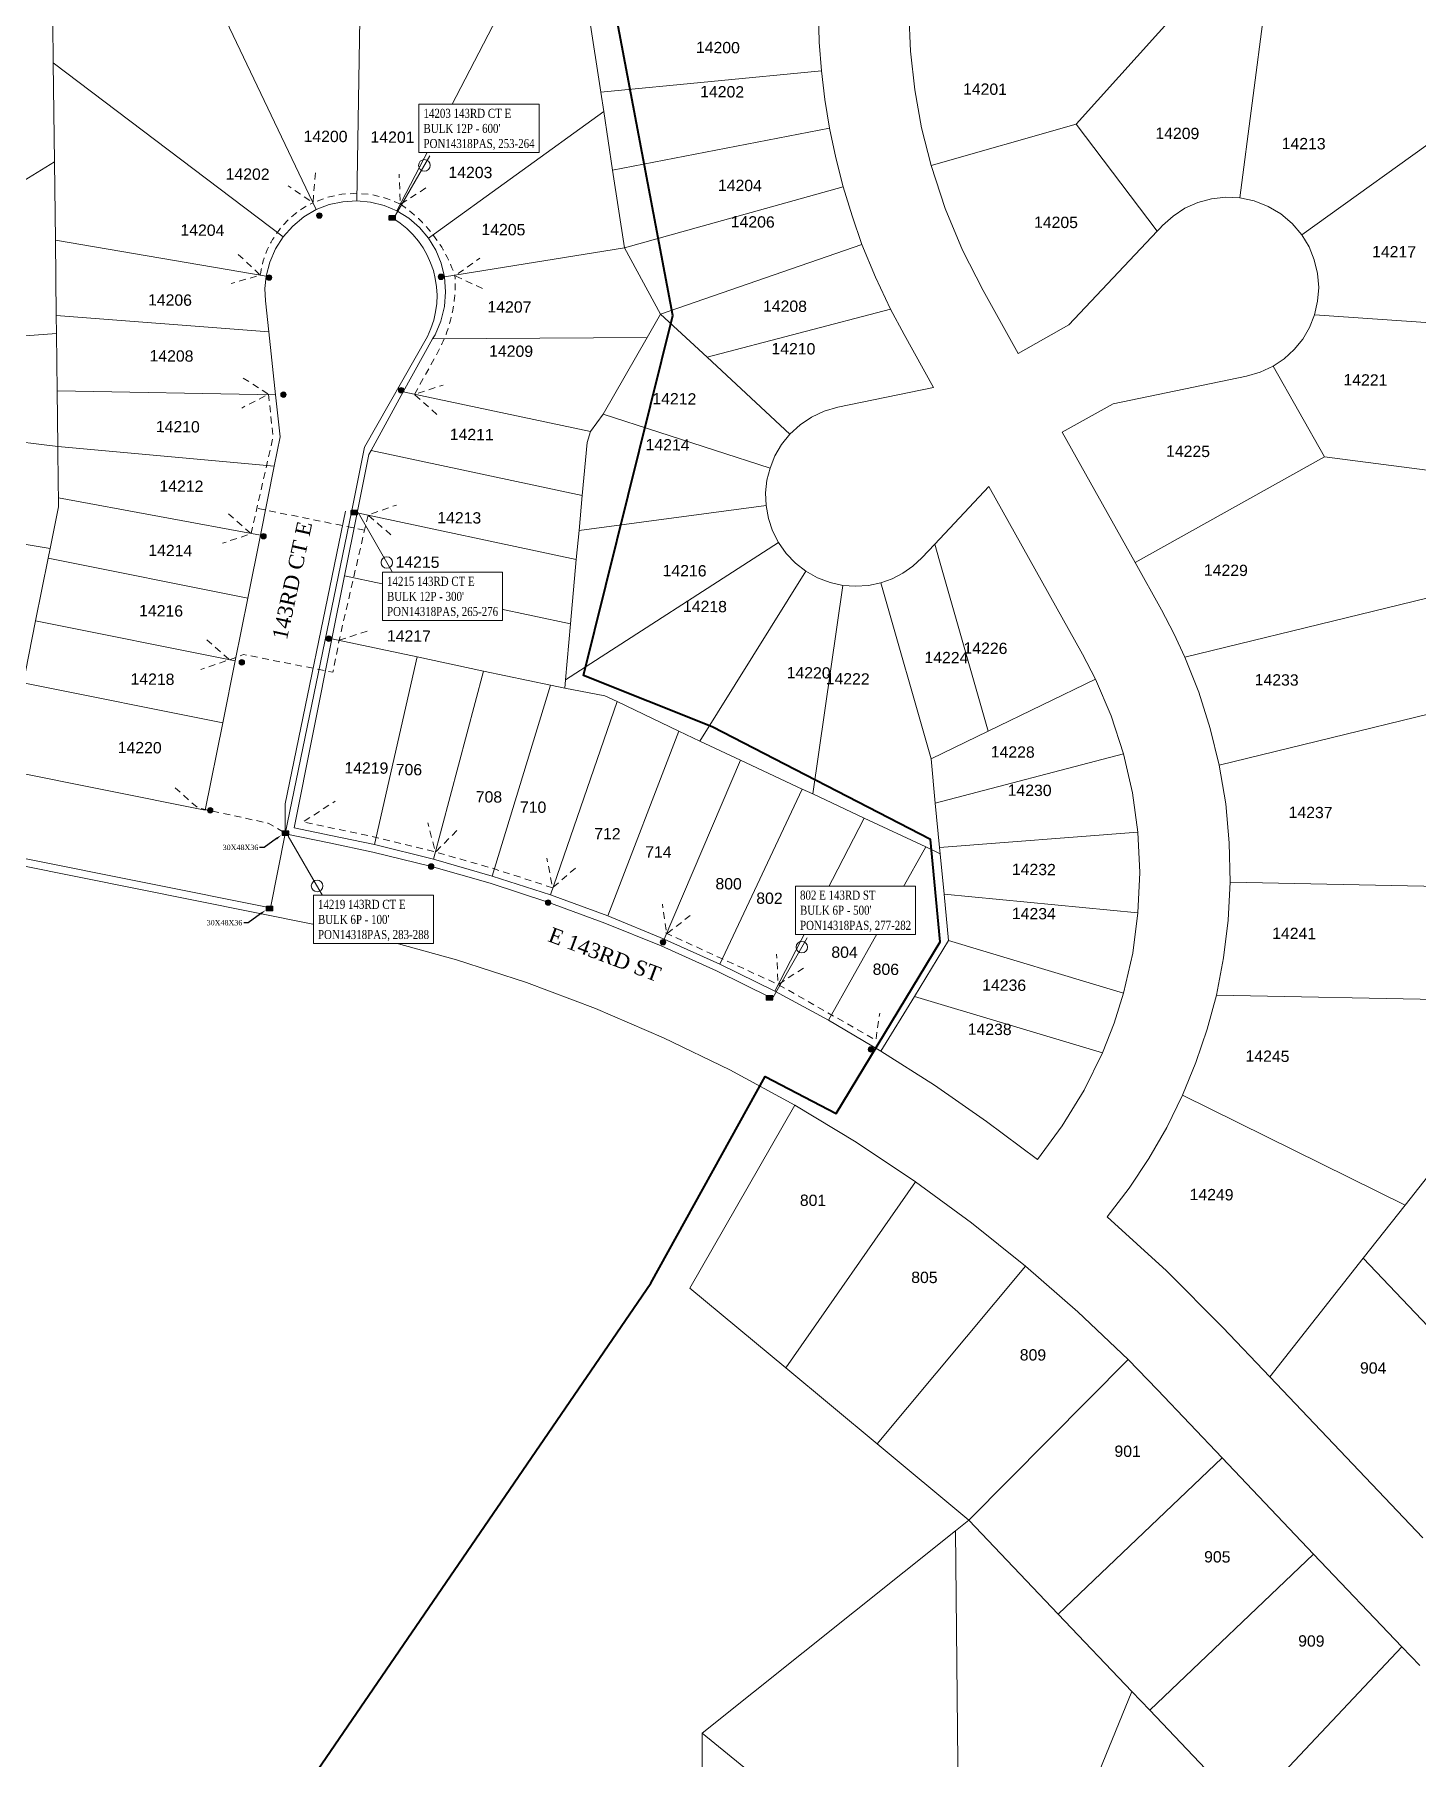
# Model space of a CAD drawing. Header units: feet. Extents: x 2808417 to 2820762, y 948624 to 970780.
# Drawn here: x 2815638 to 2816556, y 964439 to 965582 of the extents above; entities that cross this region are included whole.
import ezdxf
from ezdxf import colors
from ezdxf.entities.mleader import LeaderData, LeaderLine
from ezdxf.enums import TextEntityAlignment as Align
from ezdxf.lldxf.tags import DXFTag
from ezdxf.math import Vec2, Vec3

# ---------------------------------------------------------------- set-up
doc = ezdxf.new("R2010")
doc.units = ezdxf.units.FT
doc.header["$LTSCALE"] = 0.015
doc.header["$MEASUREMENT"] = 0
doc.linetypes.add('DASHED', pattern=[5, 3, -2])
for name, color, linetype in [('288B', 112, '288B'), ('Dakota County Addresses', 7, 'Continuous'), ('Dakota County Parcels', 7, 'Continuous'), ('DETAIL', 7, 'Continuous'), ('DROP BURIED', 7, 'DASHED'), ('STREET NAME', 7, 'Continuous'), ('TAIL', 1, 'MST'), ('TELEPHONE STRUCT-PROP', 6, 'Continuous'), ('TERMINALS', 7, 'Continuous')]:
    doc.layers.add(name, color=color, linetype=linetype)
doc.layers.add('RUNNING LINE (UNDERGROUND)', color=10, linetype='Continuous', lineweight=40)
doc.layers.add('WORK BOUNDARY', color=110, linetype='Continuous', lineweight=40)
doc.styles.add('Dimensions 100', font='arial.ttf')
doc.styles.add('Line', font='txt.shx', dxfattribs={"height": 3})
doc.styles.add('SIMPLEX', font='times.ttf', dxfattribs={"width": 0.8})
doc.styles.get("Standard").update_dxf_attribs({"font": 'times.ttf'})
doc.styles.add('Utilities', font='arial.ttf', dxfattribs={"height": 2.5})
tags = doc.linetypes.add('288B', pattern='A,80,-5,["288B",Line,S=1.5,R=0,X=0,Y=-1.5],-24', length=109).pattern_tags.tags
tags[6] = DXFTag(74, 10)
tags = doc.linetypes.add('MST', pattern='A,5,-5,5,-5,["TAIL",Line,S=1.5,R=0,X=0,Y=-1.5],-20', length=40).pattern_tags.tags
tags[10] = DXFTag(74, 10)

# ---------------------------------------------------------------- blocks, each defined once
blk = doc.blocks.new('ACMAP_ANN_TEMPLATE_Dakota County Addresses')
at = {"layer": 'Dakota County Addresses', "style": 'Dimensions 100'}
blk.add_attdef('DakotaCountyAddress', text='', height=50, dxfattribs=at).set_placement((0, 0), align=Align.CENTER)
blk = doc.blocks.new('NEW HH')
at = {"ltscale": 40, "true_color": 0xffffff}
h = blk.add_hatch(color=7, dxfattribs=at)
h.dxf.hatch_style = 1
h.paths.add_polyline_path([(-0.061, -0.031, 0.414214), (-0.046, -0.046), (0.046, -0.046, 0.414214), (0.061, -0.031), (0.061, 0.031, 0.414214), (0.046, 0.046), (-0.046, 0.046, 0.414214), (-0.061, 0.031)])
at = {"layer": 'RUNNING LINE (UNDERGROUND)', "color": 6, "lineweight": 0, "const_width": 0.005, "flags": 128}
blk.add_lwpolyline([(-0.061, 0.031), (-0.061, -0.031, 0.414214), (-0.046, -0.046), (0.046, -0.046, 0.414214), (0.061, -0.031), (0.061, 0.031, 0.414214), (0.046, 0.046), (-0.046, 0.046, 0.414214)], format="xyb", close=True, dxfattribs=at)
at = {"layer": 'TELEPHONE STRUCT-PROP', "color": 18, "true_color": 0x000000, "style": 'Utilities'}
blk.add_text('HH', height=0.05, dxfattribs=at).set_placement((0, 0), align=Align.MIDDLE_CENTER)
blk = doc.blocks.new('Proposed FlowerPot')
at = {"lineweight": 5, "ltscale": 100, "true_color": 0xffffff}
h = blk.add_hatch(color=7, dxfattribs=at)
h.dxf.hatch_style = 1
h.paths.add_polyline_path([(0, 0.06, 0.414214), (-0.06, 0, 0.414214), (0, -0.06, 0.414214), (0.06, 0, 0.414214)])
at = {"lineweight": 5, "ltscale": 100}
blk.add_circle((0, 0), 0.0604, dxfattribs=at)
at = {"layer": 'RUNNING LINE (UNDERGROUND)', "color": 6, "lineweight": 5, "const_width": 0.00907, "flags": 128}
blk.add_lwpolyline([(-0.06, 0, -0.414214), (0, 0.06, -0.414214), (0.06, 0, -0.414214), (0, -0.06, -0.414214), (-0.06, 0)], format="xyb", dxfattribs=at)
at = {"color": 18, "linetype": 'ByBlock', "lineweight": 5, "ltscale": 100, "true_color": 0x000000, "style": 'Dimensions 100'}
blk.add_text('F', height=0.0744, dxfattribs=at).set_placement((-0.029, -0.037))
blk = doc.blocks.new('TERMINAL')
at = {"lineweight": 5, "ltscale": 0.5, "flags": 128}
blk.add_lwpolyline([(-0.1, -0.6), (-0.1, 44.8)], dxfattribs=at)
at = {"lineweight": 5, "ltscale": 0.5}
blk.add_circle((-0.1, 37.6), 3.83, dxfattribs=at)

msp = doc.modelspace()

# ---------------------------------------------------------------- linework, layer by layer
at = {"layer": '288B', "lineweight": 5, "ltscale": 50, "flags": 128}
msp.add_lwpolyline([(2815804.5, 965051.7), (2815794.7, 965002.7), (2815629.3, 965035.8), (2815560.7, 965050.1), (2815551, 965051.6), (2815541.6, 965054.2), (2815510.1, 965062.1), (2815474.9, 965073.6), (2815450, 965082.9), (2815424.7, 965094.8), (2815389.7, 965112.9), (2815365.7, 965127.2), (2815342.3, 965142.5), (2815319.7, 965159.1), (2815317.8, 965161.8), (2815316.4, 965162.8), (2815313.6, 965171.1), (2815278.2, 965197.3), (2815232.8, 965232.2), (2815221.4, 965234.6), (2815151, 965288.7), (2815140.9, 965297.8), (2815122.5, 965310.5), (2815101.2, 965323), (2815078.9, 965333.7), (2815056.4, 965342.3), (2815036.3, 965348.1), (2815020.3, 965351.4), (2815010.7, 965352.6), (2815004.6, 965358.4), (2814985.3, 965360.7), (2814959.5, 965362), (2814934.7, 965362.6), (2814881.4, 965360.6), (2814877.5, 965360.5), (2814865.6, 965355.4), (2814731.6, 965353.8), (2814732.9, 964879.4)], dxfattribs=at)
at = {"layer": 'Dakota County Parcels', "lineweight": 5}
for p, q in [((2816329.2, 965522.4), (2816398.1, 965598.5)), ((2816437.9, 965473.4), (2816454.2, 965599.1)), ((2816479, 965448.9), (2816692, 965602)), ((2815650.7, 965562.9), (2815650.3, 965589.6)), ((2815765.4, 965590.9), (2815825.2, 965465.7)), ((2815852, 965471.5), (2815854, 965592)), ((2815878.7, 965464.8), (2815945.2, 965593.1)), ((2816006.3, 965593.8), (2816013.9, 965543.5)), ((2815651.4, 965497.4), (2815650.7, 965562.9)), ((2815650.7, 965562.9), (2815803.2, 965447.7)), ((2816013.9, 965543.5), (2816160.4, 965557.6)), ((2816013.9, 965543.5), (2816015.9, 965530.7)), ((2815899.7, 965446.7), (2816015.9, 965530.7)), ((2816015.9, 965530.7), (2816021.8, 965491.8)), ((2816021.8, 965491.8), (2816165.7, 965519.7)), ((2816233, 965495), (2816329.2, 965522.4)), ((2816329.2, 965522.4), (2816383.1, 965451.4)), ((2815553.4, 965436.8), (2815651.4, 965497.4)), ((2815652.1, 965445.4), (2815651.4, 965497.4)), ((2816021.8, 965491.8), (2816029.6, 965440.3)), ((2816029.6, 965440.3), (2816174.7, 965480.7)), ((2816324.5, 965389.2), (2816383.1, 965451.4)), ((2816383.1, 965451.4), (2816384.8, 965453.2)), ((2816384.8, 965453.2), (2816386.6, 965455.1)), ((2815652.6, 965395.4), (2815652.1, 965445.4)), ((2815652.1, 965445.4), (2815791.9, 965421.6)), ((2815910.3, 965421.1), (2816029.6, 965440.3)), ((2816029.6, 965440.3), (2816053.6, 965396.4)), ((2816053.6, 965396.4), (2816187.2, 965442.6)), ((2815791.4, 965405.1), (2815793.6, 965384.7)), ((2816267.5, 965412.1), (2816290.8, 965370.3)), ((2815652.6, 965395.4), (2815793.6, 965384.7)), ((2815652.8, 965383.5), (2815652.6, 965395.4)), ((2816044.7, 965380.8), (2816053.6, 965396.4)), ((2816053.6, 965396.4), (2816084.4, 965367.8)), ((2816084.4, 965367.8), (2816206.2, 965399.6)), ((2816206.2, 965399.6), (2816215.1, 965382.8)), ((2815589.2, 965378.9), (2815652.8, 965383.5)), ((2815653.2, 965345.5), (2815652.8, 965383.5)), ((2815793.6, 965384.7), (2815798.2, 965342.9)), ((2815882.9, 965344.9), (2815902.2, 965380)), ((2815902.2, 965380), (2815904, 965382.7)), ((2815902.2, 965380), (2816044.7, 965380.8)), ((2816015.5, 965330), (2816044.7, 965380.8)), ((2816215.1, 965382.8), (2816234.7, 965347.8)), ((2816290.8, 965370.3), (2816324.5, 965389.2)), ((2816084.4, 965367.8), (2816139.3, 965316.7)), ((2816494, 965301.8), (2816459.9, 965361.8)), ((2815653.7, 965308.5), (2815653.2, 965345.5)), ((2815653.2, 965345.5), (2815798.2, 965342.9)), ((2816171.1, 965334.6), (2816234.7, 965347.8)), ((2816353.8, 965336.8), (2816442.4, 965355.2)), ((2815798.2, 965342.9), (2815801.2, 965315.1)), ((2815861.5, 965306), (2815882.9, 965344.9)), ((2815882.9, 965344.9), (2816007, 965318.5)), ((2816320.1, 965318), (2816353.8, 965336.8)), ((2816007, 965318.5), (2816015.5, 965330)), ((2816015.5, 965330), (2816126.2, 965294.3)), ((2815563.4, 965319.9), (2815653.7, 965308.5)), ((2815797.2, 965295.5), (2815801.2, 965315.1)), ((2816001.6, 965276.2), (2816004.8, 965311.3)), ((2816004.8, 965311.3), (2816007, 965318.5)), ((2816320.1, 965318), (2816368.4, 965231.6)), ((2815654, 965283.5), (2815653.7, 965308.5)), ((2815653.7, 965308.5), (2815797.2, 965295.5)), ((2815852.2, 965264.5), (2815860, 965303.3)), ((2815860, 965303.3), (2815861.5, 965306)), ((2815861.5, 965306), (2816001.6, 965276.2)), ((2816368.4, 965231.6), (2816494, 965301.8)), ((2815788.1, 965249.8), (2815797.2, 965295.5)), ((2815654.1, 965274.5), (2815654, 965283.5)), ((2816235.5, 965243.9), (2816271.4, 965282)), ((2816271.4, 965282), (2816333.6, 965170.9)), ((2815648.6, 965241), (2815654.2, 965268.5)), ((2815654.2, 965268.5), (2815654.1, 965274.5)), ((2815654.1, 965274.5), (2815788.1, 965249.8)), ((2815999.5, 965252.9), (2816001.6, 965276.2)), ((2815999.5, 965252.9), (2816123.6, 965269.5)), ((2815843.9, 965222.8), (2815852.2, 965264.5)), ((2815852.2, 965264.5), (2815997.7, 965233.6)), ((2815579.6, 965252.6), (2815648.6, 965241)), ((2815779.7, 965208.1), (2815788.1, 965249.8)), ((2815990.5, 965153.9), (2816131.9, 965244.9)), ((2815997.7, 965233.6), (2815999.5, 965252.9)), ((2816226.9, 965234.7), (2816235.5, 965243.9)), ((2816235.5, 965243.9), (2816238.7, 965232.8)), ((2815639, 965193), (2815647.4, 965234.6)), ((2815647.4, 965234.6), (2815648.6, 965241)), ((2815647.4, 965234.6), (2815779.7, 965208.1)), ((2815993.8, 965190.9), (2815997.7, 965233.6)), ((2816238.7, 965232.8), (2816271, 965119.8)), ((2816368.4, 965231.6), (2816385.9, 965200.2)), ((2815835.5, 965181.1), (2815843.9, 965222.8)), ((2815843.9, 965222.8), (2815993.8, 965190.9)), ((2816079.6, 965113.2), (2816150, 965225.9)), ((2815771.4, 965166.5), (2815779.7, 965208.1)), ((2816154.5, 965078.2), (2816174.6, 965216.5)), ((2816199.7, 965218.2), (2816233, 965101.6)), ((2815632.3, 965159.2), (2815639, 965193)), ((2815639, 965193), (2815771.4, 965166.5)), ((2815990.5, 965153.9), (2815993.8, 965190.9)), ((2815810.4, 965055.7), (2815835.5, 965181.1)), ((2815835.5, 965181.1), (2815892.1, 965169.1)), ((2815763.1, 965125.3), (2815771.4, 965166.5)), ((2815863.7, 965044.6), (2815892.1, 965169.1)), ((2815892.1, 965169.1), (2815936.2, 965159.7)), ((2816342.1, 965154.4), (2816333.6, 965170.9)), ((2815630.8, 965151.8), (2815763.1, 965125.3)), ((2815903, 965034.9), (2815936.2, 965159.7)), ((2815936.2, 965159.7), (2815980.6, 965150.3)), ((2815990, 965148.3), (2815990.5, 965153.9)), ((2816271, 965119.8), (2816342.1, 965154.4)), ((2815941.9, 965023.7), (2815980.6, 965150.3)), ((2815980.6, 965150.3), (2815990, 965148.3)), ((2815990, 965148.3), (2816016.7, 965143.3)), ((2816016.7, 965143.3), (2816024.8, 965139.4)), ((2815980.5, 965011.2), (2816024.8, 965139.4)), ((2816024.8, 965139.4), (2816065.8, 965119.8)), ((2815751.5, 965067.4), (2815763.1, 965125.3)), ((2816018.5, 964997.3), (2816065.8, 965119.8)), ((2816065.8, 965119.8), (2816079.6, 965113.2)), ((2816233, 965101.6), (2816271, 965119.8)), ((2816079.6, 965113.2), (2816106.7, 965100.5)), ((2815619.2, 965094), (2815751.5, 965067.4)), ((2816056, 964982), (2816106.7, 965100.5)), ((2816106.7, 965100.5), (2816147.6, 965081.4)), ((2816233, 965101.6), (2816235.8, 965072.2)), ((2816235.8, 965072.2), (2816360.7, 965104.9)), ((2816092.9, 964965.4), (2816147.6, 965081.4)), ((2816147.6, 965081.4), (2816154.5, 965078.2)), ((2816154.5, 965078.2), (2816188.6, 965062.2)), ((2816235.8, 965072.2), (2816238.7, 965042.7)), ((2816129.3, 964947.5), (2816188.6, 965062.2)), ((2816188.6, 965062.2), (2816229.6, 965043.1)), ((2815810.4, 965055.7), (2815834.8, 965050.7)), ((2815863.7, 965044.6), (2815834.8, 965050.7)), ((2816238.7, 965042.7), (2816370.2, 965052.8)), ((2815903, 965034.9), (2815863.7, 965044.6)), ((2816164.9, 964928.2), (2816229.6, 965043.1)), ((2816229.6, 965043.1), (2816239.1, 965038.6)), ((2816238.7, 965042.7), (2816239.1, 965038.6)), ((2816239.1, 965038.6), (2816241.7, 965011.8)), ((2815628.3, 965030.9), (2815823, 964991.9)), ((2815941.9, 965023.7), (2815903, 965034.9)), ((2815980.5, 965011.2), (2815941.9, 965023.7)), ((2816018.5, 964997.3), (2815980.5, 965011.2)), ((2816241.7, 965011.8), (2816370.3, 964999.3)), ((2816241.7, 965011.8), (2816244.6, 964981)), ((2816056, 964982), (2816018.5, 964997.3)), ((2816092.9, 964965.4), (2816056, 964982)), ((2816222, 964943.9), (2816244.6, 964981)), ((2816244.6, 964981), (2816360.8, 964946.2)), ((2816129.3, 964947.5), (2816092.9, 964965.4)), ((2816164.9, 964928.2), (2816129.3, 964947.5)), ((2816199.8, 964907.7), (2816222, 964943.9)), ((2816222, 964943.9), (2816346.8, 964906.6)), ((2816422.3, 964944.8), (2816649.9, 964940.2)), ((2816199.8, 964907.7), (2816164.9, 964928.2)), ((2816399.9, 964878.5), (2816547.6, 964805.6)), ((2816073, 964750.5), (2816142.7, 964871.9)), ((2816547.6, 964805.6), (2816572.3, 964836.9)), ((2816136.6, 964697.7), (2816222.8, 964821)), ((2816519.7, 964770.3), (2816547.6, 964805.6)), ((2816197.2, 964647.3), (2816295.8, 964765.1)), ((2816457.8, 964691.8), (2816519.7, 964770.3)), ((2816519.7, 964770.3), (2816631.1, 964653.3)), ((2816073, 964750.5), (2816136.6, 964697.7)), ((2816426.7, 964724.4), (2816457.8, 964691.8)), ((2816136.6, 964697.7), (2816197.2, 964647.3)), ((2816258.1, 964596.7), (2816363.7, 964703.1)), ((2816383.3, 964683), (2816363.7, 964703.1)), ((2816383.3, 964683), (2816426.2, 964638)), ((2816457.8, 964691.8), (2816559.4, 964585)), ((2816197.2, 964647.3), (2816258.1, 964596.7)), ((2816317.4, 964534.4), (2816426.2, 964638)), ((2816426.2, 964638), (2816486.8, 964574.2)), ((2816249.2, 964589.6), (2816258.1, 964596.7)), ((2816258.1, 964596.7), (2816317.4, 964534.4)), ((2816081.2, 964455.4), (2816249.2, 964589.6)), ((2816251.3, 964376.8), (2816249.2, 964589.6)), ((2816378.1, 964470.7), (2816486.8, 964574.2)), ((2816486.8, 964574.2), (2816545.4, 964512.7)), ((2816317.4, 964534.4), (2816366.3, 964483)), ((2816442.2, 964403.3), (2816545.4, 964512.7)), ((2816545.4, 964512.7), (2816557.3, 964500.2)), ((2816307.6, 964340.4), (2816366.3, 964483)), ((2816366.3, 964483), (2816378.1, 964470.7)), ((2816378.1, 964470.7), (2816442.2, 964403.3)), ((2816081.2, 964455.4), (2816205.3, 964354.6)), ((2816081.3, 964399.5), (2816081.2, 964455.4))]:
    msp.add_line(p, q, dxfattribs=at)
for points in [[(2816158.3, 965595.6), (2816158.9, 965576.6), (2816160.4, 965557.6)], [(2816218.3, 965596.3), (2816219.4, 965570.7), (2816222.3, 965545.2), (2816226.8, 965519.9), (2816233, 965495)], [(2816160.4, 965557.6), (2816162.6, 965538.6), (2816165.7, 965519.7)], [(2816165.7, 965519.7), (2816169.8, 965500.1), (2816174.7, 965480.7)], [(2816233, 965495), (2816242.4, 965466.5), (2816253.9, 965438.8), (2816267.5, 965412.1)], [(2815852, 965471.5), (2815842.8, 965470.9), (2815833.8, 965469), (2815825.2, 965465.7)], [(2815878.7, 965464.8), (2815870.2, 965468.4), (2815861.2, 965470.6), (2815852, 965471.5)], [(2816174.7, 965480.7), (2816180.6, 965461.5), (2816187.2, 965442.6)], [(2816437.9, 965473.4), (2816428.5, 965473.9), (2816419.1, 965472.9), (2816410, 965470.4), (2816401.4, 965466.6), (2816393.6, 965461.4), (2816386.6, 965455.1)], [(2816479, 965448.9), (2816472.6, 965456.4), (2816465.1, 965462.8), (2816456.7, 965467.8), (2816447.5, 965471.4), (2816437.9, 965473.4)], [(2815825.2, 965465.7), (2815816.9, 965460.9), (2815809.6, 965454.8), (2815803.2, 965447.7)], [(2815899.7, 965446.7), (2815893.6, 965453.8), (2815886.6, 965459.9), (2815878.7, 965464.8)], [(2816487.4, 965395.9), (2816489.5, 965404.9), (2816490.2, 965414.1), (2816489.5, 965423.4), (2816487.3, 965432.4), (2816483.8, 965441), (2816479, 965448.9)], [(2815803.2, 965447.7), (2815798.1, 965439.6), (2815794.3, 965430.9), (2815791.9, 965421.6)], [(2815910.3, 965421.1), (2815908.1, 965430.1), (2815904.5, 965438.7), (2815899.7, 965446.7)], [(2816187.2, 965442.6), (2816196.1, 965420.9), (2816206.2, 965399.6)], [(2815791.9, 965421.6), (2815791.1, 965413.4), (2815791.4, 965405.1)], [(2815904, 965382.7), (2815907.8, 965391.8), (2815910.2, 965401.4), (2815911, 965411.2), (2815910.3, 965421.1)], [(2816459.9, 965361.8), (2816467.3, 965366.8), (2816473.9, 965372.9), (2816479.6, 965379.8), (2816484.1, 965387.5), (2816487.4, 965395.9)], [(2816487.4, 965395.9), (2816686.5, 965382.1), (2816805.6, 965373.9), (2816835.7, 965371.8)], [(2816442.4, 965355.2), (2816451.4, 965357.8), (2816459.9, 965361.8)], [(2816171.1, 965334.6), (2816162.2, 965332), (2816153.8, 965328.1), (2816146.1, 965323), (2816139.3, 965316.7)], [(2816139.3, 965316.7), (2816133.9, 965309.9), (2816129.4, 965302.4), (2816126.2, 965294.3)], [(2816494, 965301.8), (2816652.4, 965281.2), (2816748.6, 965268.7), (2816789, 965263.5)], [(2816126.2, 965294.3), (2816124.1, 965286.2), (2816123.3, 965277.9), (2816123.6, 965269.5)], [(2816123.6, 965269.5), (2816125.2, 965260.9), (2816127.9, 965252.6), (2816131.9, 965244.9)], [(2816401.4, 965168.9), (2816633.6, 965225.5), (2816734.5, 965250.2), (2816789, 965263.5)], [(2816131.9, 965244.9), (2816137, 965237.7), (2816143, 965231.3), (2816150, 965225.9)], [(2816199.7, 965218.2), (2816207.3, 965220.9), (2816214.4, 965224.6), (2816221, 965229.3), (2816226.9, 965234.7)], [(2816150, 965225.9), (2816157.7, 965221.6), (2816166, 965218.4), (2816174.6, 965216.5)], [(2816174.6, 965216.5), (2816183, 965215.9), (2816191.5, 965216.4), (2816199.7, 965218.2)], [(2816401.4, 965168.9), (2816394.1, 965184.7), (2816385.9, 965200.2)], [(2816424.2, 965097.3), (2816638, 965149.4), (2816667.6, 965156.6), (2816751.9, 965177.2)], [(2816424.2, 965097.3), (2816418.3, 965121.7), (2816410.7, 965145.6), (2816401.4, 965168.9)], [(2816360.7, 965104.9), (2816352.5, 965130), (2816342.1, 965154.4)], [(2816370.2, 965052.8), (2816366.6, 965079), (2816360.7, 965104.9)], [(2816431.4, 965019.6), (2816430.9, 965045.7), (2816428.5, 965071.6), (2816424.2, 965097.3)], [(2816370.3, 964999.3), (2816371.5, 965026.1), (2816370.2, 965052.8)], [(2816422.3, 964944.8), (2816427.1, 964969.5), (2816430.1, 964994.5), (2816431.4, 965019.6)], [(2816431.4, 965019.6), (2816645.6, 965015.3), (2816681.9, 965014.6)], [(2816142.7, 964871.9), (2816099.6, 964895.3), (2816055.5, 964916.6), (2816010.5, 964935.9), (2815964.7, 964953.2), (2815918.1, 964968.2), (2815870.8, 964981.2), (2815823, 964991.9)], [(2816360.8, 964946.2), (2816366.8, 964972.6), (2816370.3, 964999.3)], [(2816346.8, 964906.6), (2816354.5, 964926.2), (2816360.8, 964946.2)], [(2816399.9, 964878.5), (2816408.8, 964900.1), (2816416.3, 964922.2), (2816422.3, 964944.8)], [(2816303.6, 964835.9), (2816269.9, 964861.1), (2816235.3, 964885.1), (2816199.8, 964907.7)], [(2816303.6, 964835.9), (2816320.1, 964858.1), (2816334.6, 964881.7), (2816346.8, 964906.6)], [(2816349.9, 964797.8), (2816364.4, 964816.7), (2816377.6, 964836.5), (2816389.5, 964857.1), (2816399.9, 964878.5)], [(2816222.8, 964821), (2816183.3, 964847.3), (2816142.7, 964871.9)], [(2816295.8, 964765.1), (2816259.9, 964793.8), (2816222.8, 964821)], [(2816426.7, 964724.4), (2816389.2, 964762), (2816349.9, 964797.8)], [(2816363.7, 964703.1), (2816330.4, 964734.8), (2816295.8, 964765.1)]]:
    msp.add_lwpolyline(points, dxfattribs=at)
at = {"layer": 'DROP BURIED', "lineweight": 5, "ltscale": 100, "flags": 128}
for points in [[(2815824.6, 965490.1), (2815823, 965470.2), (2815806.6, 965481.5)], [(2815897.8, 965480), (2815881, 965469.2), (2815880.1, 965489.2)], [(2815881, 965469.2), (2815871.8, 965473.1), (2815862.1, 965475.6), (2815852.1, 965476.5), (2815842.1, 965475.9), (2815832.4, 965473.8), (2815823, 965470.2)], [(2815773.4, 965436), (2815788, 965422.3), (2815768.8, 965416.6)], [(2815935.4, 965413.4), (2815917.2, 965421.8), (2815933.6, 965433.4)], [(2815776.7, 965354), (2815793.5, 965343.3), (2815775.7, 965334.1)], [(2815905.2, 965329.8), (2815890.3, 965343.1), (2815909.3, 965349.3)], [(2815793.5, 965343.3), (2815796.5, 965314.8), (2815781.9, 965250.8)], [(2815857.2, 965253.2), (2815785.7, 965267.6)], [(2815874.7, 965250.1), (2815859.5, 965263.1), (2815878.3, 965269.8)], [(2815766.9, 965264), (2815781.9, 965250.8), (2815762.9, 965244.4)], [(2815859.5, 965263.1), (2815840.4, 965180.2)], [(2815840.4, 965180.2), (2815859.4, 965186.3)], [(2815752.5, 965180.4), (2815767.6, 965167.2), (2815748.6, 965160.8)], [(2815767.6, 965167.2), (2815776.9, 965170.7), (2815836.2, 965158.9), (2815840.4, 965180.2)], [(2815982, 965016), (2815943.4, 965028.5), (2815904.3, 965039.7), (2815864.8, 965049.4), (2815835.8, 965055.6), (2815816.3, 965059.6), (2815837.7, 965073.4)], [(2815918.4, 965053.9), (2815904.3, 965039.7), (2815899.1, 965059)], [(2815997.1, 965029.1), (2815982, 965016), (2815978.2, 965035.6)], [(2816073.3, 964997.7), (2816057.6, 964985.4), (2816054.8, 965005.2)], [(2816056.9, 964986.1), (2816131.6, 964951.9), (2816196.4, 964915), (2816199, 964932.9)], [(2816148.4, 964962.7), (2816131.6, 964951.9), (2816130.6, 964971.9)]]:
    msp.add_lwpolyline(points, dxfattribs=at)
for points in [[(2815788, 965422.1, -0.254426), (2815823, 965470.2)], [(2815881, 965469.2, -0.165531), (2815917.2, 965421.8)], [(2815890.3, 965343.1), (2815905.8, 965371.1, 0.139983), (2815917.2, 965421.8)]]:
    msp.add_lwpolyline(points, format="xyb", dxfattribs=at)
at = {"layer": 'TAIL', "lineweight": 5, "ltscale": 40, "flags": 128}
msp.add_lwpolyline([(2815804.5, 965051.7), (2815833.8, 965045.9), (2815862.6, 965039.7), (2815901.7, 965030), (2815940.5, 965019), (2815978.8, 965006.5), (2816016.7, 964992.6), (2816054, 964977.4), (2816090.8, 964960.9), (2816127, 964943)], dxfattribs=at)
at = {"layer": 'WORK BOUNDARY', "ltscale": 50, "flags": 128}
msp.add_lwpolyline([(2814379.4, 963195.7), (2814811.2, 962994.8), (2814811.7, 963535), (2814983.4, 963533.3), (2815202.7, 963693.3), (2815438.1, 963864.9), (2816047.2, 964753.8), (2816123, 964890.8), (2816170, 964866.4), (2816239.1, 964980.1), (2816232.6, 965048), (2816087.9, 965122.7), (2816002.5, 965156.8), (2816061.7, 965395.4), (2816022.5, 965602.6), (2814801.8, 965593.2), (2814803.9, 966406.1), (2814093.6, 965798.1)], dxfattribs=at)

# ---------------------------------------------------------------- block references
at = {"lineweight": 5}
for name, p, xscale, yscale, zscale in [('Proposed FlowerPot', (2815827.2, 965461.7), 30, 30, 30), ('NEW HH', (2815875.6, 965460.2), 40, 40, 40), ('Proposed FlowerPot', (2815793.9, 965420.6), 30, 30, 30), ('Proposed FlowerPot', (2815907.9, 965421.1), 30, 30, 30), ('Proposed FlowerPot', (2815881.5, 965345.9), 30, 30, 30), ('Proposed FlowerPot', (2815803.4, 965343), 30, 30, 30), ('NEW HH', (2815850.4, 965264.8), 40, 40, 40), ('Proposed FlowerPot', (2815790.2, 965249.1), 30, 30, 30), ('Proposed FlowerPot', (2815833.5, 965181.2), 30, 30, 30), ('Proposed FlowerPot', (2815775.8, 965165.5), 30, 30, 30), ('Proposed FlowerPot', (2815754.8, 965067.3), 30, 30, 30), ('NEW HH', (2815804.7, 965052.2), 40, 40, 40), ('Proposed FlowerPot', (2815901.4, 965030.1), 30, 30, 30), ('NEW HH', (2815794.2, 965002.2), 40, 40, 40), ('Proposed FlowerPot', (2815979, 965006.2), 30, 30, 30), ('Proposed FlowerPot', (2816055.2, 964979.9), 30, 30, 30), ('NEW HH', (2816125.8, 964943), 40, 40, 40), ('Proposed FlowerPot', (2816193.1, 964908.8), 30, 30, 30)]:
    msp.add_blockref(name, p, dxfattribs=dict(at, xscale=xscale, yscale=yscale, zscale=zscale))
at = {"layer": 'Dakota County Addresses', "lineweight": 5, "xscale": 0.15, "yscale": 0.15, "zscale": 0.15, "rotation": 359.5015230000861}
for p, values in [((2816091.6, 965569.4), {'DakotaCountyAddress': '14200'}), ((2816094.4, 965540.1), {'DakotaCountyAddress': '14202'}), ((2816268.8, 965541.8), {'DakotaCountyAddress': '14201'}), ((2815831.3, 965510.5), {'DakotaCountyAddress': '14200'}), ((2815875.7, 965510), {'DakotaCountyAddress': '14201'}), ((2816396.4, 965512.5), {'DakotaCountyAddress': '14209'}), ((2816480.2, 965505.7), {'DakotaCountyAddress': '14213'}), ((2815927.4, 965486.6), {'DakotaCountyAddress': '14203'}), ((2815779.6, 965485.5), {'DakotaCountyAddress': '14202'}), ((2816106.2, 965478), {'DakotaCountyAddress': '14204'}), ((2816114.7, 965453.8), {'DakotaCountyAddress': '14206'}), ((2816315.9, 965453.5), {'DakotaCountyAddress': '14205'}), ((2815749.6, 965448.3), {'DakotaCountyAddress': '14204'}), ((2815949.3, 965448.7), {'DakotaCountyAddress': '14205'}), ((2816540.2, 965434), {'DakotaCountyAddress': '14217'}), ((2815728.1, 965402), {'DakotaCountyAddress': '14206'}), ((2815953.3, 965397.4), {'DakotaCountyAddress': '14207'}), ((2816136.1, 965397.9), {'DakotaCountyAddress': '14208'}), ((2815729.1, 965364.9), {'DakotaCountyAddress': '14208'}), ((2815954.4, 965368.1), {'DakotaCountyAddress': '14209'}), ((2816141.7, 965369.7), {'DakotaCountyAddress': '14210'}), ((2816521.2, 965349), {'DakotaCountyAddress': '14221'}), ((2816062.7, 965336.5), {'DakotaCountyAddress': '14212'}), ((2815733.3, 965318), {'DakotaCountyAddress': '14210'}), ((2815928.3, 965312.8), {'DakotaCountyAddress': '14211'}), ((2816058.2, 965306), {'DakotaCountyAddress': '14214'}), ((2816403.5, 965301.7), {'DakotaCountyAddress': '14225'}), ((2815735.7, 965278.6), {'DakotaCountyAddress': '14212'}), ((2815920, 965257.6), {'DakotaCountyAddress': '14213'}), ((2815728.3, 965235.9), {'DakotaCountyAddress': '14214'}), ((2815892.3, 965228.2), {'DakotaCountyAddress': '14215'}), ((2816069.5, 965222.5), {'DakotaCountyAddress': '14216'}), ((2816428.6, 965222.8), {'DakotaCountyAddress': '14229'}), ((2815722.2, 965195.9), {'DakotaCountyAddress': '14216'}), ((2816083, 965198.8), {'DakotaCountyAddress': '14218'}), ((2815886.6, 965179.2), {'DakotaCountyAddress': '14217'}), ((2816269.1, 965171.1), {'DakotaCountyAddress': '14226'}), ((2816151.8, 965154.8), {'DakotaCountyAddress': '14220'}), ((2816243.2, 965164.9), {'DakotaCountyAddress': '14224'}), ((2815716.5, 965150.6), {'DakotaCountyAddress': '14218'}), ((2816177.7, 965150.8), {'DakotaCountyAddress': '14222'}), ((2816462.3, 965150.1), {'DakotaCountyAddress': '14233'}), ((2815708, 965105.2), {'DakotaCountyAddress': '14220'}), ((2816287.2, 965102.3), {'DakotaCountyAddress': '14228'}), ((2815858.4, 965091.7), {'DakotaCountyAddress': '14219'}), ((2815886.6, 965090.6), {'DakotaCountyAddress': '706'}), ((2816298.4, 965076.9), {'DakotaCountyAddress': '14230'}), ((2815939.7, 965072.5), {'DakotaCountyAddress': '708'}), ((2815969, 965065.7), {'DakotaCountyAddress': '710'}), ((2816484.8, 965062.2), {'DakotaCountyAddress': '14237'}), ((2816018.3, 965048.1), {'DakotaCountyAddress': '712'}), ((2816052.1, 965036), {'DakotaCountyAddress': '714'}), ((2816301.2, 965024.4), {'DakotaCountyAddress': '14232'}), ((2816098.7, 965014.9), {'DakotaCountyAddress': '800'}), ((2816125.8, 965005.3), {'DakotaCountyAddress': '802'}), ((2816301.2, 964995.1), {'DakotaCountyAddress': '14234'}), ((2816473.9, 964982), {'DakotaCountyAddress': '14241'}), ((2816175.6, 964969.5), {'DakotaCountyAddress': '804'}), ((2816203, 964958.2), {'DakotaCountyAddress': '806'}), ((2816281.5, 964947.7), {'DakotaCountyAddress': '14236'}), ((2816271.9, 964918.4), {'DakotaCountyAddress': '14238'}), ((2816456.2, 964900.6), {'DakotaCountyAddress': '14245'}), ((2816154.7, 964805), {'DakotaCountyAddress': '801'}), ((2816419.1, 964808.8), {'DakotaCountyAddress': '14249'}), ((2816228.6, 964753.9), {'DakotaCountyAddress': '805'}), ((2816300.6, 964702.5), {'DakotaCountyAddress': '809'}), ((2816526.3, 964693.8), {'DakotaCountyAddress': '904'}), ((2816363.4, 964638.6), {'DakotaCountyAddress': '901'}), ((2816422.9, 964568.6), {'DakotaCountyAddress': '905'}), ((2816485.3, 964512.8), {'DakotaCountyAddress': '909'})]:
    msp.add_blockref('ACMAP_ANN_TEMPLATE_Dakota County Addresses', p, dxfattribs=at).add_auto_attribs(values)
at = {"layer": 'TERMINALS', "lineweight": 5, "ltscale": 0.5, "rotation": 329.9999999999999}
for p in [(2815878.2, 965462.4), (2816128.6, 964944)]:
    msp.add_blockref('TERMINAL', p, dxfattribs=at)
at = {"layer": 'TERMINALS', "lineweight": 5, "ltscale": 0.5, "xscale": -1, "rotation": 210}
msp.add_blockref('TERMINAL', (2815853.3, 965264.3), dxfattribs=at)

# ---------------------------------------------------------------- texts
at = {"layer": 'STREET NAME', "lineweight": 5, "ltscale": 40, "char_height": 10, "attachment_point": 1}
for s, insert, rotation in [('143RD CT E', (2815795.8, 965181.9), 77.6748), ('E 143RD ST', (2815981.8, 964990.1), 339.463)]:
    msp.add_mtext(s, dxfattribs=dict(at, insert=insert, rotation=rotation))

# ---------------------------------------------------------------- next in the draw order: texts
at = {"layer": 'TERMINALS', "lineweight": 5, "ltscale": 0.5, "char_height": 6, "attachment_point": 1, "style": 'SIMPLEX', "bg_fill": 19, "box_fill_scale": 1.5, "bg_fill_color": 256, "bg_fill_transparency": 0}
for s, insert in [("14203 143RD CT E\\PBULK 12P - 600'\\PPON14318PAS, 253-264", (2815896.3, 965532.5)), ("14215 143RD CT E\\PBULK 12P - 300'\\PPON14318PAS, 265-276", (2815872.1, 965222.2)), ("802 E 143RD ST\\PBULK 6P - 500'\\PPON14318PAS, 277-282", (2816146.1, 965014.1))]:
    msp.add_mtext(s, dxfattribs=dict(at, insert=insert))

# ---------------------------------------------------------------- next in the draw order: leaders
at = {"layer": 'DETAIL', "lineweight": 5, "ltscale": 5}
ml = msp.add_multileader_mtext('Standard', dxfattribs=at)
ml.set_content('30X48X36', color=256)
ml.set_leader_properties()
ml.build(insert=Vec2(0, 0))
ml.multileader.update_dxf_attribs({"has_text_frame": 1, "text_left_attachment_type": 2, "text_right_attachment_type": 2, "dogleg_length": 3})
ctx = ml.context
ctx.base_point, ctx.char_height, ctx.landing_gap_size, ctx.plane_origin = Vec3(2815762.1, 965042.7), 3.5, 1.5, Vec3(2815816.2, 965093.9)
ctx.left_attachment, ctx.right_attachment, ctx.text_align_type = 2, 2, 1
notes = []
notes.append((ctx, [(0, (1, 1, 0), (2815790.6, 965042.7), (-1, 0), 3, [(0, [(2815802, 965050.9)], 0, [])])]))
ctx.mtext.insert, ctx.mtext.alignment, ctx.mtext.flow_direction = Vec3(2815774.9, 965044.5), 2, 5
ctx.mtext.has_bg_fill, ctx.mtext.bg_color, ctx.mtext.bg_scale_factor, ctx.mtext.bg_transparency, ctx.mtext.use_window_bg_color = 1, -1027028792, 1.5, 0, 1
ml = msp.add_multileader_mtext('Standard', dxfattribs=at)
ml.set_content('30X48X36', color=256)
ml.set_leader_properties()
ml.build(insert=Vec2(0, 0))
ml.multileader.update_dxf_attribs({"has_text_frame": 1, "text_left_attachment_type": 2, "text_right_attachment_type": 2, "dogleg_length": 3})
ctx = ml.context
ctx.base_point, ctx.char_height, ctx.landing_gap_size, ctx.plane_origin = Vec3(2815751.5, 964992.8), 3.5, 1.5, Vec3(2815805.6, 965043.9)
ctx.left_attachment, ctx.right_attachment, ctx.text_align_type = 2, 2, 1
notes.append((ctx, [(0, (1, 1, 0), (2815780.1, 964992.8), (-1, 0), 3, [(0, [(2815791.4, 965001)], 0, [])])]))
ctx.mtext.insert, ctx.mtext.alignment, ctx.mtext.flow_direction = Vec3(2815764.3, 964994.6), 2, 5
ctx.mtext.has_bg_fill, ctx.mtext.bg_color, ctx.mtext.bg_scale_factor, ctx.mtext.bg_transparency, ctx.mtext.use_window_bg_color = 1, -1027028792, 1.5, 0, 1
for ctx, leaders in notes:
    for number, flags, end, landing, length, lines in leaders:
        leader = LeaderData()
        leader.index, (leader.has_last_leader_line, leader.has_dogleg_vector, leader.attachment_direction) = number, flags
        leader.last_leader_point, leader.dogleg_vector, leader.dogleg_length = Vec3(end), Vec3(landing), length
        for number, points, colour, breaks in lines:
            line = LeaderLine()
            line.index, line.vertices, line.color, line.breaks = number, Vec3.list(points), colors.encode_raw_color(colour), breaks
            leader.lines.append(line)
        ctx.leaders.append(leader)

# ---------------------------------------------------------------- next in the draw order: linework, layer by layer
at = {"layer": 'DROP BURIED', "lineweight": 5, "ltscale": 100, "flags": 128}
msp.add_lwpolyline([(2815731.5, 965082.3), (2815746.5, 965069), (2815793.3, 965058.8), (2815802.8, 965053.3)], dxfattribs=at)
at = {"layer": 'TAIL', "lineweight": 5, "ltscale": 50, "flags": 128}
msp.add_lwpolyline([(2815875.9, 965459.9, -0.394238), (2815898.9, 965381.5), (2815857.2, 965308.1), (2815848.5, 965265), (2815804.5, 965051.7)], format="xyb", dxfattribs=at)
msp.add_lwpolyline([(2815844.6, 965265.7), (2815804.6, 965071.7), (2815804.5, 965051.7)], dxfattribs=at)

# ---------------------------------------------------------------- next in the draw order: block references
at = {"layer": 'TERMINALS', "lineweight": 5, "ltscale": 0.5, "xscale": -1, "rotation": 210}
msp.add_blockref('TERMINAL', (2815807, 965049.8), dxfattribs=at)

# ---------------------------------------------------------------- next in the draw order: texts
at = {"layer": 'TERMINALS', "lineweight": 5, "ltscale": 0.5, "insert": (2815826.3, 965008), "char_height": 6, "attachment_point": 1, "style": 'SIMPLEX', "bg_fill": 19, "box_fill_scale": 1.5, "bg_fill_color": 256, "bg_fill_transparency": 0}
msp.add_mtext("14219 143RD CT E\\PBULK 6P - 100'\\PPON14318PAS, 283-288", dxfattribs=at)

doc.saveas('drawing.dxf')
